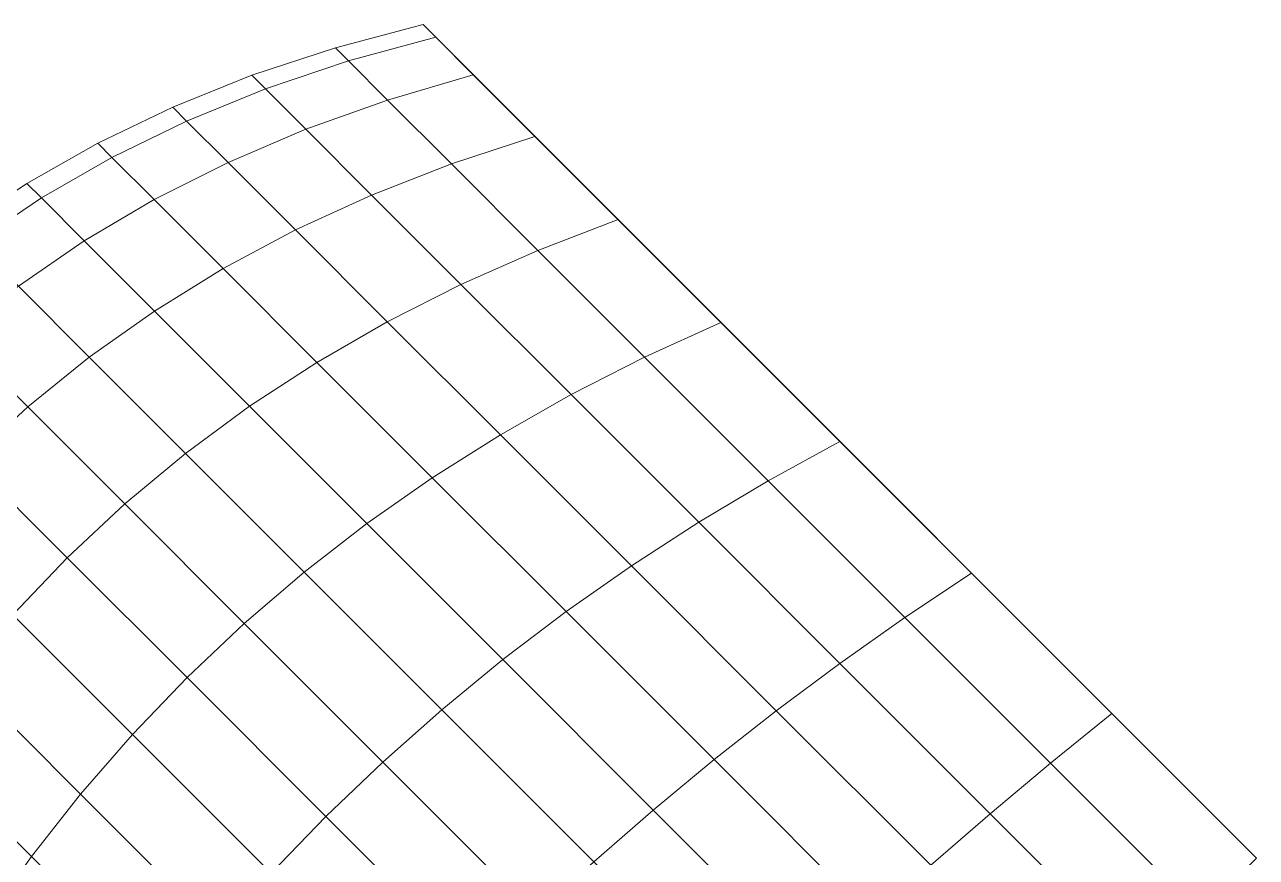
# Model space of a CAD drawing. Header units: millimetres. Extents: x 1246 to 16959, y -13818 to -1371.
# Drawn here: x 7549.023 to 7551.412, y -1385.087 to -1383.472 of the extents above; entities that cross this region are included whole.
import ezdxf

# ---------------------------------------------------------------- set-up
doc = ezdxf.new("R2010")
doc.units = ezdxf.units.MM
doc.header["$LTSCALE"] = 50
doc.layers.add('pio-Pillow Block - 3D', color=7, linetype='Continuous', lineweight=5)

# ---------------------------------------------------------------- blocks, each defined once
blk = doc.blocks.new('obj-02')
at = {"layer": 'pio-Pillow Block - 3D', "color": 7, "linetype": 'Continuous', "lineweight": 5, "transparency": 33554687}
for points in [[(49.6255, 116.4834), (49.651, 116.4579), (49.8201, 116.5039), (49.7955, 116.5284), (49.6255, 116.4834)], [(49.651, 116.4579), (49.6255, 116.4834), (49.7955, 116.5284), (49.8201, 116.5039), (49.651, 116.4579)], [(49.7955, 116.5284), (49.8201, 116.5039), (51.412, 114.912), (49.7955, 116.5284)], [(49.8201, 116.5039), (49.7955, 116.5284), (51.412, 114.912), (49.8201, 116.5039)], [(49.651, 116.4579), (49.7267, 116.3822), (49.893, 116.4309), (49.8201, 116.5039), (49.651, 116.4579)], [(49.7267, 116.3822), (49.651, 116.4579), (49.8201, 116.5039), (49.893, 116.4309), (49.7267, 116.3822)], [(49.8201, 116.5039), (49.893, 116.4309), (51.412, 114.912), (49.8201, 116.5039)], [(49.893, 116.4309), (49.8201, 116.5039), (51.412, 114.912), (49.893, 116.4309)], [(49.4636, 116.4302), (49.4899, 116.4038), (49.651, 116.4579), (49.6255, 116.4834), (49.4636, 116.4302)], [(49.4899, 116.4038), (49.4636, 116.4302), (49.6255, 116.4834), (49.651, 116.4579), (49.4899, 116.4038)], [(49.4899, 116.4038), (49.5681, 116.3256), (49.7267, 116.3822), (49.651, 116.4579), (49.4899, 116.4038)], [(49.5681, 116.3256), (49.4899, 116.4038), (49.651, 116.4579), (49.7267, 116.3822), (49.5681, 116.3256)], [(49.3099, 116.3685), (49.3369, 116.3415), (49.4899, 116.4038), (49.4636, 116.4302), (49.3099, 116.3685)], [(49.3369, 116.3415), (49.3099, 116.3685), (49.4636, 116.4302), (49.4899, 116.4038), (49.3369, 116.3415)], [(49.7267, 116.3822), (49.8504, 116.2585), (50.0121, 116.3118), (49.893, 116.4309), (49.7267, 116.3822)], [(49.8504, 116.2585), (49.7267, 116.3822), (49.893, 116.4309), (50.0121, 116.3118), (49.8504, 116.2585)], [(49.893, 116.4309), (50.0121, 116.3118), (51.412, 114.912), (49.893, 116.4309)], [(50.0121, 116.3118), (49.893, 116.4309), (51.412, 114.912), (50.0121, 116.3118)], [(49.3369, 116.3415), (49.4172, 116.2612), (49.5681, 116.3256), (49.4899, 116.4038), (49.3369, 116.3415)], [(49.4172, 116.2612), (49.3369, 116.3415), (49.4899, 116.4038), (49.5681, 116.3256), (49.4172, 116.2612)], [(49.5681, 116.3256), (49.6958, 116.1979), (49.8504, 116.2585), (49.7267, 116.3822), (49.5681, 116.3256)], [(49.6958, 116.1979), (49.5681, 116.3256), (49.7267, 116.3822), (49.8504, 116.2585), (49.6958, 116.1979)], [(49.1644, 116.2986), (49.192, 116.271), (49.3369, 116.3415), (49.3099, 116.3685), (49.1644, 116.2986)], [(49.192, 116.271), (49.1644, 116.2986), (49.3099, 116.3685), (49.3369, 116.3415), (49.192, 116.271)], [(49.192, 116.271), (49.274, 116.189), (49.4172, 116.2612), (49.3369, 116.3415), (49.192, 116.271)], [(49.274, 116.189), (49.192, 116.271), (49.3369, 116.3415), (49.4172, 116.2612), (49.274, 116.189)], [(49.4172, 116.2612), (49.5483, 116.1302), (49.6958, 116.1979), (49.5681, 116.3256), (49.4172, 116.2612)], [(49.5483, 116.1302), (49.4172, 116.2612), (49.5681, 116.3256), (49.6958, 116.1979), (49.5483, 116.1302)], [(49.8504, 116.2585), (50.0183, 116.0906), (50.1737, 116.1502), (50.0121, 116.3118), (49.8504, 116.2585)], [(50.0183, 116.0906), (49.8504, 116.2585), (50.0121, 116.3118), (50.1737, 116.1502), (50.0183, 116.0906)], [(50.0121, 116.3118), (50.1737, 116.1502), (51.412, 114.912), (50.0121, 116.3118)], [(50.1737, 116.1502), (50.0121, 116.3118), (51.412, 114.912), (50.1737, 116.1502)], [(49.027, 116.2204), (49.0551, 116.1923), (49.192, 116.271), (49.1644, 116.2986), (49.027, 116.2204)], [(49.0551, 116.1923), (49.027, 116.2204), (49.1644, 116.2986), (49.192, 116.271), (49.0551, 116.1923)], [(49.0551, 116.1923), (49.1384, 116.109), (49.274, 116.189), (49.192, 116.271), (49.0551, 116.1923)], [(49.1384, 116.109), (49.0551, 116.1923), (49.192, 116.271), (49.274, 116.189), (49.1384, 116.109)], [(49.274, 116.189), (49.4078, 116.0552), (49.5483, 116.1302), (49.4172, 116.2612), (49.274, 116.189)], [(49.4078, 116.0552), (49.274, 116.189), (49.4172, 116.2612), (49.5483, 116.1302), (49.4078, 116.0552)], [(49.6958, 116.1979), (49.8691, 116.0246), (50.0183, 116.0906), (49.8504, 116.2585), (49.6958, 116.1979)], [(49.8691, 116.0246), (49.6958, 116.1979), (49.8504, 116.2585), (50.0183, 116.0906), (49.8691, 116.0246)], [(48.8979, 116.1338), (48.9262, 116.1054), (49.0551, 116.1923), (49.027, 116.2204), (48.8979, 116.1338)], [(48.9262, 116.1054), (48.8979, 116.1338), (49.027, 116.2204), (49.0551, 116.1923), (48.9262, 116.1054)], [(48.9262, 116.1054), (49.0105, 116.0211), (49.1384, 116.109), (49.0551, 116.1923), (48.9262, 116.1054)], [(49.0105, 116.0211), (48.9262, 116.1054), (49.0551, 116.1923), (49.1384, 116.109), (49.0105, 116.0211)], [(49.5483, 116.1302), (49.7262, 115.9523), (49.8691, 116.0246), (49.6958, 116.1979), (49.5483, 116.1302)], [(49.7262, 115.9523), (49.5483, 116.1302), (49.6958, 116.1979), (49.8691, 116.0246), (49.7262, 115.9523)], [(49.1384, 116.109), (49.2744, 115.973), (49.4078, 116.0552), (49.274, 116.189), (49.1384, 116.109)], [(49.2744, 115.973), (49.1384, 116.109), (49.274, 116.189), (49.4078, 116.0552), (49.2744, 115.973)], [(50.0183, 116.0906), (50.2252, 115.8837), (50.3729, 115.951), (50.1737, 116.1502), (50.0183, 116.0906)], [(50.2252, 115.8837), (50.0183, 116.0906), (50.1737, 116.1502), (50.3729, 115.951), (50.2252, 115.8837)], [(50.1737, 116.1502), (50.3729, 115.951), (51.412, 114.912), (50.1737, 116.1502)], [(50.3729, 115.951), (50.1737, 116.1502), (51.412, 114.912), (50.3729, 115.951)], [(49.4078, 116.0552), (49.5895, 115.8735), (49.7262, 115.9523), (49.5483, 116.1302), (49.4078, 116.0552)], [(49.5895, 115.8735), (49.4078, 116.0552), (49.5483, 116.1302), (49.7262, 115.9523), (49.5895, 115.8735)], [(49.0105, 116.0211), (49.1481, 115.8835), (49.2744, 115.973), (49.1384, 116.109), (49.0105, 116.0211)], [(49.1481, 115.8835), (49.0105, 116.0211), (49.1384, 116.109), (49.2744, 115.973), (49.1481, 115.8835)], [(49.8691, 116.0246), (50.0827, 115.811), (50.2252, 115.8837), (50.0183, 116.0906), (49.8691, 116.0246)], [(50.0827, 115.811), (49.8691, 116.0246), (50.0183, 116.0906), (50.2252, 115.8837), (50.0827, 115.811)], [(49.2744, 115.973), (49.4591, 115.7883), (49.5895, 115.8735), (49.4078, 116.0552), (49.2744, 115.973)], [(49.4591, 115.7883), (49.2744, 115.973), (49.4078, 116.0552), (49.5895, 115.8735), (49.4591, 115.7883)], [(49.7262, 115.9523), (49.9455, 115.7329), (50.0827, 115.811), (49.8691, 116.0246), (49.7262, 115.9523)], [(49.9455, 115.7329), (49.7262, 115.9523), (49.8691, 116.0246), (50.0827, 115.811), (49.9455, 115.7329)], [(48.8903, 115.9255), (49.0289, 115.7869), (49.1481, 115.8835), (49.0105, 116.0211), (48.8903, 115.9255)], [(49.0289, 115.7869), (48.8903, 115.9255), (49.0105, 116.0211), (49.1481, 115.8835), (49.0289, 115.7869)], [(49.1481, 115.8835), (49.3349, 115.6968), (49.4591, 115.7883), (49.2744, 115.973), (49.1481, 115.8835)], [(49.3349, 115.6968), (49.1481, 115.8835), (49.2744, 115.973), (49.4591, 115.7883), (49.3349, 115.6968)], [(49.5895, 115.8735), (49.8135, 115.6495), (49.9455, 115.7329), (49.7262, 115.9523), (49.5895, 115.8735)], [(49.8135, 115.6495), (49.5895, 115.8735), (49.7262, 115.9523), (49.9455, 115.7329), (49.8135, 115.6495)], [(50.2252, 115.8837), (50.465, 115.644), (50.6037, 115.7202), (50.3729, 115.951), (50.2252, 115.8837)], [(50.465, 115.644), (50.2252, 115.8837), (50.3729, 115.951), (50.6037, 115.7202), (50.465, 115.644)], [(50.3729, 115.951), (50.6037, 115.7202), (51.412, 114.912), (50.3729, 115.951)], [(50.6037, 115.7202), (50.3729, 115.951), (51.412, 114.912), (50.6037, 115.7202)], [(48.7778, 115.8219), (48.9167, 115.683), (49.0289, 115.7869), (48.8903, 115.9255), (48.7778, 115.8219)], [(48.9167, 115.683), (48.7778, 115.8219), (48.8903, 115.9255), (49.0289, 115.7869), (48.9167, 115.683)], [(49.0289, 115.7869), (49.2169, 115.5988), (49.3349, 115.6968), (49.1481, 115.8835), (49.0289, 115.7869)], [(49.2169, 115.5988), (49.0289, 115.7869), (49.1481, 115.8835), (49.3349, 115.6968), (49.2169, 115.5988)], [(50.0827, 115.811), (50.3302, 115.5635), (50.465, 115.644), (50.2252, 115.8837), (50.0827, 115.811)], [(50.3302, 115.5635), (50.0827, 115.811), (50.2252, 115.8837), (50.465, 115.644), (50.3302, 115.5635)], [(49.4591, 115.7883), (49.6867, 115.5607), (49.8135, 115.6495), (49.5895, 115.8735), (49.4591, 115.7883)], [(49.6867, 115.5607), (49.4591, 115.7883), (49.5895, 115.8735), (49.8135, 115.6495), (49.6867, 115.5607)], [(49.9455, 115.7329), (50.1996, 115.4789), (50.3302, 115.5635), (50.0827, 115.811), (49.9455, 115.7329)], [(50.1996, 115.4789), (49.9455, 115.7329), (50.0827, 115.811), (50.3302, 115.5635), (50.1996, 115.4789)], [(48.9167, 115.683), (49.1052, 115.4945), (49.2169, 115.5988), (49.0289, 115.7869), (48.9167, 115.683)], [(49.1052, 115.4945), (48.9167, 115.683), (49.0289, 115.7869), (49.2169, 115.5988), (49.1052, 115.4945)], [(49.3349, 115.6968), (49.5651, 115.4665), (49.6867, 115.5607), (49.4591, 115.7883), (49.3349, 115.6968)], [(49.5651, 115.4665), (49.3349, 115.6968), (49.4591, 115.7883), (49.6867, 115.5607), (49.5651, 115.4665)], [(49.8135, 115.6495), (50.0729, 115.3901), (50.1996, 115.4789), (49.9455, 115.7329), (49.8135, 115.6495)], [(50.0729, 115.3901), (49.8135, 115.6495), (49.9455, 115.7329), (50.1996, 115.4789), (50.0729, 115.3901)], [(50.465, 115.644), (50.7302, 115.3787), (50.8591, 115.4648), (50.6037, 115.7202), (50.465, 115.644)], [(50.7302, 115.3787), (50.465, 115.644), (50.6037, 115.7202), (50.8591, 115.4648), (50.7302, 115.3787)], [(50.6037, 115.7202), (50.8591, 115.4648), (51.412, 114.912), (50.6037, 115.7202)], [(50.8591, 115.4648), (50.6037, 115.7202), (51.412, 114.912), (50.8591, 115.4648)], [(49.2169, 115.5988), (49.4488, 115.367), (49.5651, 115.4665), (49.3349, 115.6968), (49.2169, 115.5988)], [(49.4488, 115.367), (49.2169, 115.5988), (49.3349, 115.6968), (49.5651, 115.4665), (49.4488, 115.367)], [(48.8116, 115.5719), (48.9998, 115.3837), (49.1052, 115.4945), (48.9167, 115.683), (48.8116, 115.5719)], [(48.9998, 115.3837), (48.8116, 115.5719), (48.9167, 115.683), (49.1052, 115.4945), (48.9998, 115.3837)], [(49.6867, 115.5607), (49.9504, 115.297), (50.0729, 115.3901), (49.8135, 115.6495), (49.6867, 115.5607)], [(49.9504, 115.297), (49.6867, 115.5607), (49.8135, 115.6495), (50.0729, 115.3901), (49.9504, 115.297)], [(50.3302, 115.5635), (50.6041, 115.2897), (50.7302, 115.3787), (50.465, 115.644), (50.3302, 115.5635)], [(50.6041, 115.2897), (50.3302, 115.5635), (50.465, 115.644), (50.7302, 115.3787), (50.6041, 115.2897)], [(49.1052, 115.4945), (49.3377, 115.262), (49.4488, 115.367), (49.2169, 115.5988), (49.1052, 115.4945)], [(49.3377, 115.262), (49.1052, 115.4945), (49.2169, 115.5988), (49.4488, 115.367), (49.3377, 115.262)], [(49.5651, 115.4665), (49.8318, 115.1998), (49.9504, 115.297), (49.6867, 115.5607), (49.5651, 115.4665)], [(49.8318, 115.1998), (49.5651, 115.4665), (49.6867, 115.5607), (49.9504, 115.297), (49.8318, 115.1998)], [(50.1996, 115.4789), (50.4807, 115.1978), (50.6041, 115.2897), (50.3302, 115.5635), (50.1996, 115.4789)], [(50.4807, 115.1978), (50.1996, 115.4789), (50.3302, 115.5635), (50.6041, 115.2897), (50.4807, 115.1978)], [(48.9998, 115.3837), (49.2318, 115.1517), (49.3377, 115.262), (49.1052, 115.4945), (48.9998, 115.3837)], [(49.2318, 115.1517), (48.9998, 115.3837), (49.1052, 115.4945), (49.3377, 115.262), (49.2318, 115.1517)], [(50.0729, 115.3901), (50.36, 115.103), (50.4807, 115.1978), (50.1996, 115.4789), (50.0729, 115.3901)], [(50.36, 115.103), (50.0729, 115.3901), (50.1996, 115.4789), (50.4807, 115.1978), (50.36, 115.103)], [(49.4488, 115.367), (49.7174, 115.0984), (49.8318, 115.1998), (49.5651, 115.4665), (49.4488, 115.367)], [(49.7174, 115.0984), (49.4488, 115.367), (49.5651, 115.4665), (49.8318, 115.1998), (49.7174, 115.0984)], [(50.7302, 115.3787), (51.0129, 115.096), (51.1313, 115.1927), (50.8591, 115.4648), (50.7302, 115.3787)], [(51.0129, 115.096), (50.7302, 115.3787), (50.8591, 115.4648), (51.1313, 115.1927), (51.0129, 115.096)], [(50.8591, 115.4648), (51.1313, 115.1927), (51.412, 114.912), (50.8591, 115.4648)], [(51.1313, 115.1927), (50.8591, 115.4648), (51.412, 114.912), (51.1313, 115.1927)], [(48.9006, 115.2666), (49.1312, 115.0361), (49.2318, 115.1517), (48.9998, 115.3837), (48.9006, 115.2666)], [(49.1312, 115.0361), (48.9006, 115.2666), (48.9998, 115.3837), (49.2318, 115.1517), (49.1312, 115.0361)], [(49.9504, 115.297), (50.2421, 115.0053), (50.36, 115.103), (50.0729, 115.3901), (49.9504, 115.297)], [(50.2421, 115.0053), (49.9504, 115.297), (50.0729, 115.3901), (50.36, 115.103), (50.2421, 115.0053)], [(50.6041, 115.2897), (50.8959, 114.9979), (51.0129, 115.096), (50.7302, 115.3787), (50.6041, 115.2897)], [(50.8959, 114.9979), (50.6041, 115.2897), (50.7302, 115.3787), (51.0129, 115.096), (50.8959, 114.9979)], [(49.3377, 115.262), (49.607, 114.9928), (49.7174, 115.0984), (49.4488, 115.367), (49.3377, 115.262)], [(49.607, 114.9928), (49.3377, 115.262), (49.4488, 115.367), (49.7174, 115.0984), (49.607, 114.9928)], [(49.8318, 115.1998), (50.1269, 114.9047), (50.2421, 115.0053), (49.9504, 115.297), (49.8318, 115.1998)], [(50.1269, 114.9047), (49.8318, 115.1998), (49.9504, 115.297), (50.2421, 115.0053), (50.1269, 114.9047)], [(50.4807, 115.1978), (50.7802, 114.8982), (50.8959, 114.9979), (50.6041, 115.2897), (50.4807, 115.1978)], [(50.7802, 114.8982), (50.4807, 115.1978), (50.6041, 115.2897), (50.8959, 114.9979), (50.7802, 114.8982)], [(48.8077, 115.1431), (49.0358, 114.915), (49.1312, 115.0361), (48.9006, 115.2666), (48.8077, 115.1431)], [(49.0358, 114.915), (48.8077, 115.1431), (48.9006, 115.2666), (49.1312, 115.0361), (49.0358, 114.915)], [(49.2318, 115.1517), (49.5006, 114.883), (49.607, 114.9928), (49.3377, 115.262), (49.2318, 115.1517)], [(49.5006, 114.883), (49.2318, 115.1517), (49.3377, 115.262), (49.607, 114.9928), (49.5006, 114.883)], [(49.7174, 115.0984), (50.0145, 114.8012), (50.1269, 114.9047), (49.8318, 115.1998), (49.7174, 115.0984)], [(50.0145, 114.8012), (49.7174, 115.0984), (49.8318, 115.1998), (50.1269, 114.9047), (50.0145, 114.8012)], [(50.36, 115.103), (50.666, 114.797), (50.7802, 114.8982), (50.4807, 115.1978), (50.36, 115.103)], [(50.666, 114.797), (50.36, 115.103), (50.4807, 115.1978), (50.7802, 114.8982), (50.666, 114.797)], [(51.0129, 115.096), (51.3045, 114.8045), (51.412, 114.912), (51.1313, 115.1927), (51.0129, 115.096)], [(51.3045, 114.8045), (51.0129, 115.096), (51.1313, 115.1927), (51.412, 114.912), (51.3045, 114.8045)], [(51.1313, 115.1927), (51.412, 114.912), (51.412, 114.912), (51.1313, 115.1927)], [(51.412, 114.912), (51.1313, 115.1927), (51.412, 114.912), (51.412, 114.912)], [(48.721, 115.0132), (48.9456, 114.7886), (49.0358, 114.915), (48.8077, 115.1431), (48.721, 115.0132)], [(48.9456, 114.7886), (48.721, 115.0132), (48.8077, 115.1431), (49.0358, 114.915), (48.9456, 114.7886)], [(49.1312, 115.0361), (49.3983, 114.7689), (49.5006, 114.883), (49.2318, 115.1517), (49.1312, 115.0361)], [(49.3983, 114.7689), (49.1312, 115.0361), (49.2318, 115.1517), (49.5006, 114.883), (49.3983, 114.7689)], [(49.607, 114.9928), (49.9049, 114.6948), (50.0145, 114.8012), (49.7174, 115.0984), (49.607, 114.9928)], [(49.9049, 114.6948), (49.607, 114.9928), (49.7174, 115.0984), (50.0145, 114.8012), (49.9049, 114.6948)], [(50.2421, 115.0053), (50.553, 114.6944), (50.666, 114.797), (50.36, 115.103), (50.2421, 115.0053)], [(50.553, 114.6944), (50.2421, 115.0053), (50.36, 115.103), (50.666, 114.797), (50.553, 114.6944)], [(50.8959, 114.9979), (51.1969, 114.6969), (51.3045, 114.8045), (51.0129, 115.096), (50.8959, 114.9979)], [(51.1969, 114.6969), (50.8959, 114.9979), (51.0129, 115.096), (51.3045, 114.8045), (51.1969, 114.6969)], [(49.0358, 114.915), (49.3, 114.6507), (49.3983, 114.7689), (49.1312, 115.0361), (49.0358, 114.915)], [(49.3, 114.6507), (49.0358, 114.915), (49.1312, 115.0361), (49.3983, 114.7689), (49.3, 114.6507)], [(50.1269, 114.9047), (50.4415, 114.5902), (50.553, 114.6944), (50.2421, 115.0053), (50.1269, 114.9047)], [(50.4415, 114.5902), (50.1269, 114.9047), (50.2421, 115.0053), (50.553, 114.6944), (50.4415, 114.5902)], [(50.7802, 114.8982), (51.0892, 114.5892), (51.1969, 114.6969), (50.8959, 114.9979), (50.7802, 114.8982)], [(51.0892, 114.5892), (50.7802, 114.8982), (50.8959, 114.9979), (51.1969, 114.6969), (51.0892, 114.5892)], [(49.5006, 114.883), (49.798, 114.5856), (49.9049, 114.6948), (49.607, 114.9928), (49.5006, 114.883)], [(49.798, 114.5856), (49.5006, 114.883), (49.607, 114.9928), (49.9049, 114.6948), (49.798, 114.5856)], [(48.9456, 114.7886), (49.2058, 114.5283), (49.3, 114.6507), (49.0358, 114.915), (48.9456, 114.7886)], [(49.2058, 114.5283), (48.9456, 114.7886), (49.0358, 114.915), (49.3, 114.6507), (49.2058, 114.5283)]]:
    blk.add_lwpolyline(points, dxfattribs=at)

msp = doc.modelspace()

# ---------------------------------------------------------------- block references
at = {"layer": 'pio-Pillow Block - 3D', "color": 7, "transparency": 33554687}
msp.add_blockref('obj-02', (7500, -1500), dxfattribs=at)

doc.saveas('drawing.dxf')
